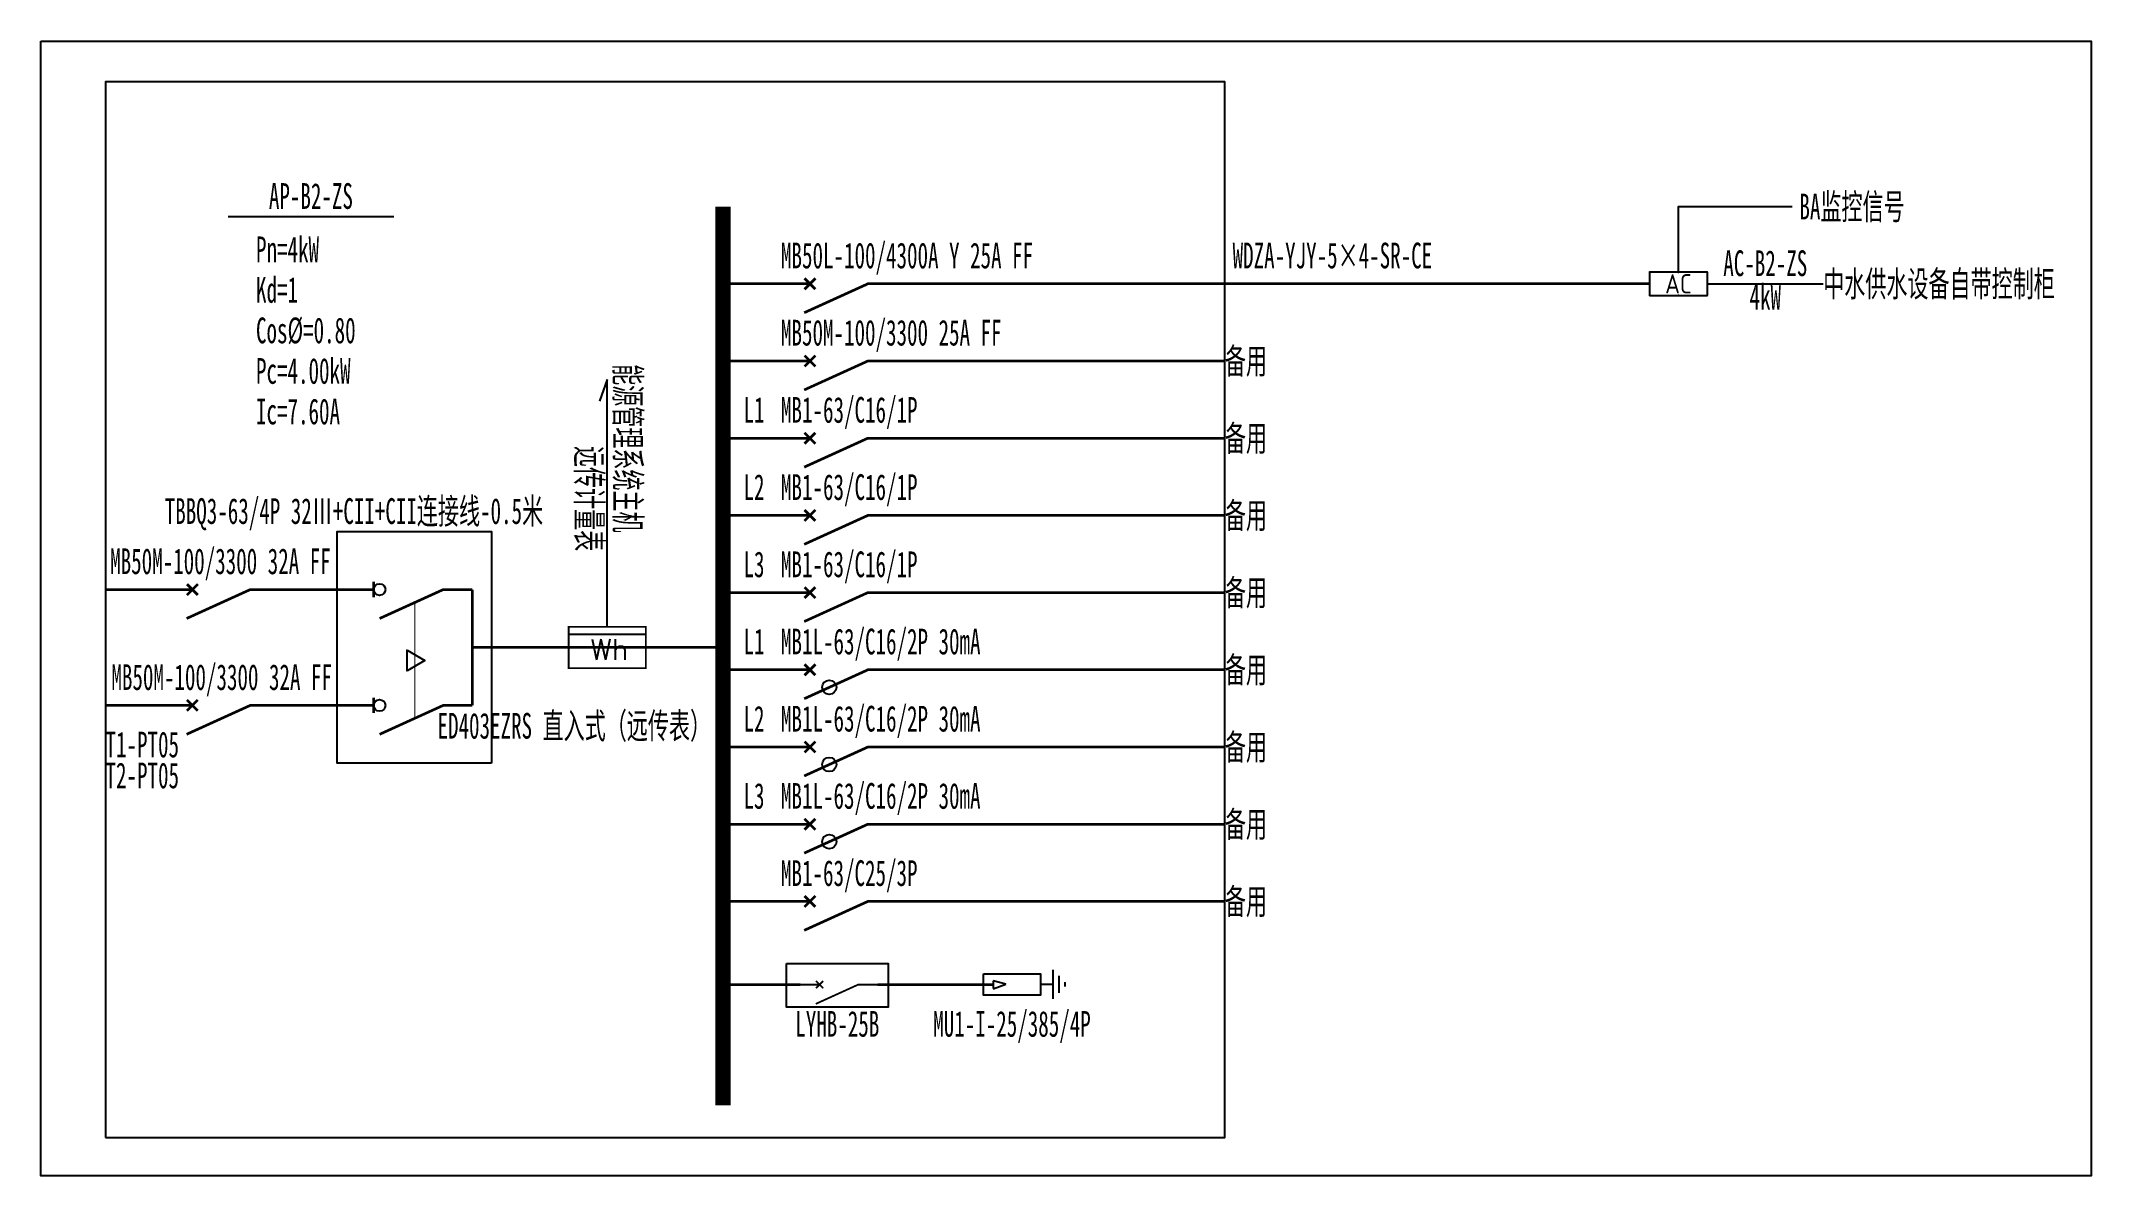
# Model space of a CAD drawing. Extents: x 1401963 to 1406743, y 405101 to 407748.
import ezdxf
from ezdxf.enums import TextEntityAlignment as Align

# ---------------------------------------------------------------- set-up
doc = ezdxf.new("R2010")
doc.units = 0
doc.header["$MEASUREMENT"] = 0
for name, color, linetype in [('ELEMENT', 3, 'Continuous'), ('WIRE-照明', 4, 'Continuous'), ('WIRE-系统', 4, 'Continuous'), ('系统图', 1, 'Continuous')]:
    doc.layers.add(name, color=color, linetype=linetype)
doc.styles.add('_SIMPLEX', font='simplex_.ttf', dxfattribs={"width": 0.6})
doc.styles.add('_TEL_ATTDEF', font='GBENOR', dxfattribs={"width": 0.8, "height": 3, "bigfont": 'GBCBIG'})
doc.styles.add('_TEL_DIM', font='', dxfattribs={"width": 0.8, "height": 3.5})
doc.styles.add('宋体', font='', dxfattribs={"width": 0.8, "height": 3.5})
doc.styles.get('_TEL_DIM').set_extended_font_data('SimSun')
doc.styles.get('宋体').set_extended_font_data('SimSun')

# ---------------------------------------------------------------- blocks, each defined once
blk = doc.blocks.new('$element$00000492')
blk.add_line((0.173, 0), (0.173, -1))
at = {"const_width": 0.0233}
blk.add_lwpolyline([(-0.267, 0), (0.267, 0), (0.267, -1), (-0.267, -1), (-0.267, 0)], dxfattribs=at)
at = {"style": '_SIMPLEX'}
blk.add_text('Wh', height=0.2667, rotation=270, dxfattribs=at).set_placement((-0.161, -0.281))
at = {"flags": 9}
blk.add_attdef('S', (0, 0), '', height=0.00000667, dxfattribs=at)
blk.add_attdef('S', (0, 0), '', height=0.00000667, dxfattribs=at)
blk.add_attdef('S', (0, 0), '', height=0.00000667, dxfattribs=at)
blk = doc.blocks.new('$element$00000497')
at = {"const_width": 0.0233}
for points in [[(0, 0), (0, -0.25)], [(0, -1), (0, -0.75), (-0.25, -0.2)], [(-0.047, -0.297), (0.047, -0.203)], [(-0.047, -0.203), (0.047, -0.297)]]:
    blk.add_lwpolyline(points, dxfattribs=at)
at = {"flags": 9}
blk.add_attdef('S', (0, 0), '', height=0.00000667, dxfattribs=at)
blk = doc.blocks.new('$equip$00002708')
for p, q in [((-0.75, 0.6), (-0.75, 0)), ((0.75, 0.6), (-0.75, 0.6)), ((0.75, 0), (0.75, 0.6)), ((-0.75, 0), (0.75, 0))]:
    blk.add_line(p, q)
at = {"const_width": 0.04}
blk.add_lwpolyline([(-0.75, 0.6), (-0.75, 0), (0.75, 0), (0.75, 0.6), (-0.75, 0.6), (-0.75, 0)], dxfattribs=at)
for p in [(0, 0.6), (-0.75, 0.3), (0, 0), (0.75, 0.3)]:
    blk.add_point(p)
at = {"color": 7}
blk.add_attdef('$TEXT$', text='', height=0.5, dxfattribs=at).set_placement((0, 0.3), align=Align.MIDDLE_CENTER)
at = {"color": 7, "style": '_TEL_DIM', "flags": 1}
for tag in ['A', 'REMARK']:
    blk.add_attdef(tag, text='', height=0.00002, dxfattribs=at).set_placement((0, 0), align=Align.MIDDLE_CENTER)
blk = doc.blocks.new('$element$00000525')
at = {"const_width": 0.0233}
for points in [[(0, 0), (0, -0.25)], [(-0.25, -0.2), (0, -0.75), (0, -1)], [(-0.047, -0.203), (0.047, -0.297)], [(0.047, -0.203), (-0.047, -0.297)]]:
    blk.add_lwpolyline(points, dxfattribs=at)
blk.add_circle((-0.151, -0.417), 0.0615)
at = {"flags": 9}
blk.add_attdef('S', (0, 0), '', height=0.00000667, dxfattribs=at)
blk = doc.blocks.new('$element$00000523')
at = {"const_width": 0.0233}
for points in [[(0, 0), (0, -0.15)], [(-0.067, -0.15), (0.067, -0.15)], [(0, -1), (0, -0.75), (-0.25, -0.2)]]:
    blk.add_lwpolyline(points, dxfattribs=at)
blk.add_circle((0, -0.2), 0.05)
at = {"flags": 9}
blk.add_attdef('S', (0, 0), '', height=0.00000667, dxfattribs=at)
blk = doc.blocks.new('$element$00000837')
blk.add_lwpolyline([(-1.5, -1.167), (-1.5, 0.167), (0.5, 0.167), (0.5, -1.167)], close=True)
at = {"layer": 'WIRE-照明', "linetype": 'Continuous', "const_width": 0.0233}
for points in [[(-1, 0), (-1, 0.167)], [(0, 0), (0, 0.167)]]:
    blk.add_lwpolyline(points, dxfattribs=at)
at = {"layer": 'WIRE-系统', "color": 3, "linetype": 'Continuous'}
for p, q in [((-0.701, -0.437), (-0.523, -0.437)), ((-0.612, -0.592), (-0.701, -0.437)), ((-0.523, -0.437), (-0.612, -0.592))]:
    blk.add_line(p, q, dxfattribs=at)
at = {"layer": 'WIRE-系统', "color": 2, "linetype": 'Continuous', "const_width": 0.01}
blk.add_lwpolyline([(-1.112, -0.505), (-0.112, -0.505)], dxfattribs=at)
at = {"layer": 'WIRE-系统', "color": 3, "linetype": 'Continuous', "const_width": 0.01}
blk.add_lwpolyline([(-0.612, -0.592), (-0.523, -0.437), (-0.701, -0.437)], close=True, dxfattribs=at)
at = {"layer": 'WIRE-系统', "linetype": 'Continuous', "const_width": 0.0233}
for points in [[(-1, -1), (0, -1)], [(-0.5, -1.167), (-0.5, -1)]]:
    blk.add_lwpolyline(points, dxfattribs=at)
at = {"layer": 'ELEMENT'}
for p in [(-1, 0), (0, 0)]:
    blk.add_blockref('$element$00000523', p, dxfattribs=at)

msp = doc.modelspace()

# ---------------------------------------------------------------- linework, layer by layer
at = {"color": 0, "linetype": 'ByBlock'}
for p, q in [((1402399.7, 407338.3), (1402785.8, 407338.3)), ((1404322.9, 405581.8), (1404322.9, 405514.6)), ((1404213.2, 405548.8), (1404183.9, 405556.7)), ((1404183.9, 405556.7), (1404183.9, 405538.5)), ((1404183.9, 405538), (1404213.2, 405548.8)), ((1404293.7, 405548.6), (1404321.8, 405548.6)), ((1404336.8, 405567.8), (1404336.8, 405528.5)), ((1404350.5, 405553.3), (1404350.5, 405543.6))]:
    msp.add_line(p, q, dxfattribs=at)
at = {"color": 0, "linetype": 'ByBlock', "ltscale": 0.2}
for p, q in [((1403283.9, 406958.3), (1403265.4, 406907.6)), ((1403283.9, 406381.7), (1403283.9, 406958.3))]:
    msp.add_line(p, q, dxfattribs=at)
at = {"color": 0, "linetype": 'ByBlock'}
for points in [[(1402113.9, 405191.2), (1404723.9, 405191.2), (1404723.9, 407652.3), (1402113.9, 407652.3)], [(1403701.9, 405597.1), (1403938.5, 405597.1), (1403938.5, 405495.1), (1403701.9, 405495.1)], [(1404161.1, 405572.8), (1404293.9, 405572.8), (1404293.9, 405522.7), (1404161.1, 405522.7)]]:
    msp.add_lwpolyline(points, close=True, dxfattribs=at)
msp.add_lwpolyline([(1403553.9, 407361.6, 36, 36, 0), (1403553.9, 405266.3, 0, 0, 0)], format="xyseb", dxfattribs=at)
for points in [[(1405781.4, 407208.6), (1405781.4, 407361.6), (1406046.8, 407361.6)], [(1405848.9, 407181.6), (1406118.9, 407181.6)]]:
    msp.add_lwpolyline(points, dxfattribs=at)
at = {"color": 0, "linetype": 'ByBlock', "const_width": 6.3}
for points in [[(1403553.9, 407181.6), (1403688.9, 407181.6)], [(1403958.9, 407181.6), (1405713.9, 407181.6)], [(1403553.9, 407001.6), (1403688.9, 407001.6)], [(1403958.9, 407001.6), (1404723.9, 407001.6)], [(1403553.9, 406821.6), (1403688.9, 406821.6)], [(1403958.9, 406821.6), (1404723.9, 406821.6)], [(1403553.9, 406641.6), (1403688.9, 406641.6)], [(1403958.9, 406641.6), (1404723.9, 406641.6)], [(1402248.9, 406468.7), (1402113.9, 406468.7)], [(1402518.9, 406468.7), (1402653.9, 406468.7)], [(1403553.9, 406461.6), (1403688.9, 406461.6)], [(1403958.9, 406461.6), (1404723.9, 406461.6)], [(1403013.9, 406333.7), (1403553.9, 406333.7)], [(1403553.9, 406281.6), (1403688.9, 406281.6)], [(1403958.9, 406281.6), (1404723.9, 406281.6)], [(1402248.9, 406198.7), (1402113.9, 406198.7)], [(1402518.9, 406198.7), (1402653.9, 406198.7)], [(1403553.9, 406101.6), (1403688.9, 406101.6)], [(1403958.9, 406101.6), (1404723.9, 406101.6)], [(1403553.9, 405921.6), (1403688.9, 405921.6)], [(1403958.9, 405921.6), (1404723.9, 405921.6)], [(1403553.9, 405741.6), (1403688.9, 405741.6)], [(1403958.9, 405741.6), (1404723.9, 405741.6)], [(1403553.9, 405547.6), (1403733.9, 405547.6)], [(1403913.9, 405547.6), (1404183.9, 405547.6)]]:
    msp.add_lwpolyline(points, dxfattribs=at)
at = {"layer": '系统图'}
msp.add_lwpolyline([(1401963.4, 407747.7), (1406743.4, 407747.7), (1406743.4, 405101.4), (1401963.4, 405101.4)], close=True, dxfattribs=at)

# ---------------------------------------------------------------- block references
at = {"color": 0, "linetype": 'ByBlock'}
ref = msp.add_blockref('$equip$00002708', (1405781.4, 407154.6), dxfattribs=dict(at, xscale=90, yscale=90, zscale=90))
ref.add_attrib('$TEXT$', 'AC', dxfattribs={"color": 7, "height": 45, "style": '_TEL_ATTDEF'}).set_placement((1405781.4, 407181.6), align=Align.MIDDLE_CENTER)
at = {"color": 0, "linetype": 'ByBlock', "rotation": 90}
for name, p, xscale, yscale, zscale in [('$element$00000497', (1403688.9, 407181.6), 270, 270, 270), ('$element$00000497', (1403688.9, 407001.6), 270, 270, 270), ('$element$00000497', (1403688.9, 406821.6), 270, 270, 270), ('$element$00000497', (1403688.9, 406641.6), 270, 270, 270), ('$element$00000837', (1402698.9, 406468.7), 270, 270, 270), ('$element$00000497', (1402248.9, 406468.7), 270, 270, 270), ('$element$00000497', (1403688.9, 406461.6), 270, 270, 270), ('$element$00000492', (1403193.9, 406333.7), 180, 180, 180), ('$element$00000525', (1403688.9, 406281.6), 270, 270, 270), ('$element$00000497', (1402248.9, 406198.7), 270, 270, 270), ('$element$00000525', (1403688.9, 406101.6), 270, 270, 270), ('$element$00000525', (1403688.9, 405921.6), 270, 270, 270), ('$element$00000497', (1403688.9, 405921.6), 270, 270, 270), ('$element$00000497', (1403688.9, 405741.6), 270, 270, 270), ('$element$00000497', (1403733.9, 405547.6), 180, 180, 180)]:
    msp.add_blockref(name, p, dxfattribs=dict(at, xscale=xscale, yscale=yscale, zscale=zscale))

# ---------------------------------------------------------------- texts
at = {"color": 0, "linetype": 'ByBlock', "style": '宋体', "width": 0.6}
for s, p in [('AP-B2-ZS', (1402592.8, 407338.3)), ('AC-B2-ZS', (1405983.9, 407181.6)), ('L1', (1403625.9, 406839.6)), ('L2', (1403625.9, 406659.6)), ('L3', (1403625.9, 406479.6)), ('L1', (1403625.9, 406299.6)), ('L2', (1403625.9, 406119.6)), ('L3', (1403625.9, 405939.6))]:
    msp.add_text(s, height=60, dxfattribs=at).set_placement(p, align=Align.BOTTOM_CENTER)
for s, p in [('BA监控信号', (1406063.5, 407361.6)), ('中水供水设备自带控制柜', (1406118.9, 407181.6)), ('备用', (1404723.9, 407001.6)), ('备用', (1404723.9, 406821.6)), ('备用', (1404723.9, 406641.6)), ('备用', (1404723.9, 406461.6)), ('备用', (1404723.9, 406281.6)), ('备用', (1404723.9, 406101.6)), ('备用', (1404723.9, 405921.6)), ('备用', (1404723.9, 405741.6))]:
    msp.add_text(s, height=60, dxfattribs=at).set_placement(p, align=Align.MIDDLE_LEFT)
for s, p in [('Pn=4kW', (1402464.8, 407232)), ('Kd=1', (1402464.8, 407137.5)), ('Cos%%C=0.80', (1402464.8, 407043)), ('Pc=4.00kW', (1402464.8, 406948.5)), ('Ic=7.60A', (1402464.8, 406854))]:
    msp.add_text(s, height=60, dxfattribs=at).set_placement(p)
at = {"color": 30, "linetype": 'ByBlock', "style": '宋体', "width": 0.6}
for s, p in [('MB50L-100/4300A Y 25A FF', (1403688.9, 407199.6)), ('MB1-63/C25/3P', (1403688.9, 405759.6))]:
    msp.add_text(s, height=60, dxfattribs=at).set_placement(p, align=Align.BOTTOM_LEFT)
at = {"color": 0, "linetype": 'ByBlock', "style": '宋体', "width": 0.6}
for s, p in [('WDZA-YJY-5×4-SR-CE', (1404741.9, 407199.6)), ('T1-PT05', (1402113.9, 406059.4)), ('T2-PT05', (1402113.9, 405987.4))]:
    msp.add_text(s, height=60, dxfattribs=at).set_placement(p, align=Align.BOTTOM_LEFT)
msp.add_text('4kW', height=60, dxfattribs=at).set_placement((1405983.9, 407181.6), align=Align.TOP_CENTER)
at = {"color": 31, "linetype": 'ByBlock', "style": '宋体', "width": 0.6}
msp.add_text('MB50M-100/3300 25A FF', height=60, dxfattribs=at).set_placement((1403688.9, 407019.6), align=Align.BOTTOM_LEFT)
at = {"color": 0, "linetype": 'ByBlock', "style": '宋体', "width": 0.6}
for s, p in [('能源管理系统主机', (1403283.9, 406601.5)), ('远传计量表', (1403193.9, 406558))]:
    msp.add_text(s, height=60, rotation=270, dxfattribs=at).set_placement(p, align=Align.BOTTOM_RIGHT)
at = {"color": 2, "linetype": 'ByBlock', "style": '宋体', "width": 0.6}
for p in [(1403688.9, 406839.6), (1403688.9, 406659.6), (1403688.9, 406479.6)]:
    msp.add_text('MB1-63/C16/1P', height=60, dxfattribs=at).set_placement(p, align=Align.BOTTOM_LEFT)
at = {"color": 30, "linetype": 'ByBlock', "style": '宋体', "width": 0.6}
msp.add_text('TBBQ3-63/4P 32Ⅲ+CII+CII连接线-0.5米', height=60, dxfattribs=at).set_placement((1402693.1, 406603.7), align=Align.BOTTOM_CENTER)
at = {"color": 40, "linetype": 'ByBlock', "style": '宋体', "width": 0.6}
msp.add_text('MB50M-100/3300 32A FF', height=60, dxfattribs=at).set_placement((1402124.7, 406486.7), align=Align.BOTTOM_LEFT)
at = {"color": 3, "linetype": 'ByBlock', "style": '宋体', "width": 0.6}
for p in [(1403688.9, 406299.6), (1403688.9, 406119.6), (1403688.9, 405939.6)]:
    msp.add_text('MB1L-63/C16/2P 30mA', height=60, dxfattribs=at).set_placement(p, align=Align.BOTTOM_LEFT)
at = {"color": 40, "linetype": 'ByBlock', "style": '宋体', "width": 0.6}
msp.add_text('MB50M-100/3300 32A FF', height=60, dxfattribs=at).set_placement((1402384.8, 406216.5), align=Align.BOTTOM_CENTER)
at = {"color": 2, "linetype": 'ByBlock', "style": '宋体', "width": 0.6}
msp.add_text('ED403EZRS 直入式（远传表）', height=60, dxfattribs=at).set_placement((1403206.9, 406181.1), align=Align.TOP_CENTER)
at = {"color": 1, "linetype": 'ByBlock', "style": '宋体', "width": 0.6}
msp.add_text('LYHB-25B', height=60, dxfattribs=at).set_placement((1403820.2, 405486.1), align=Align.TOP_CENTER)
at = {"color": 190, "linetype": 'ByBlock', "style": '宋体', "width": 0.6}
msp.add_text('MU1-I-25/385/4P', height=60, dxfattribs=at).set_placement((1404227.5, 405486.1), align=Align.TOP_CENTER)

doc.saveas('drawing.dxf')
